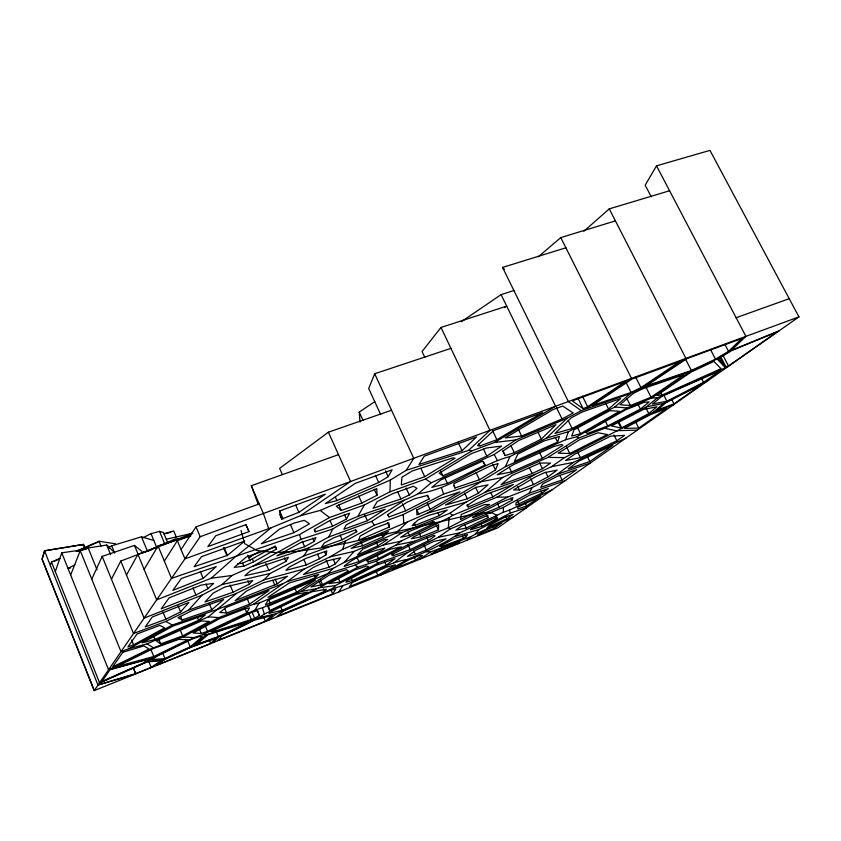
<?xml version="1.0" encoding="UTF-8"?>
<svg xmlns="http://www.w3.org/2000/svg" width="841" height="841" viewBox="0 0 841 841"><rect width="100%" height="100%" fill="white"/><g stroke="black" fill="none" stroke-linecap="round" stroke-linejoin="round"><path stroke-width="1.26" d="M190.055 535.706L158.055 545.977L171.501 578.356L299.533 534.529L329.483 517.541L364.458 504.894L389.961 491.785L390.277 480.106L406.298 470.287L468.605 450.366L472.074 450.765L494.519 442.471L555.575 406.245L501.089 294.623L461.31 321.756M438.487 529.83L438.655 524.679L414.045 536.705L411.375 538.776L420.931 536.821L438.487 529.83L436.342 525.173M152.358 667.155C183.349 645.31 222.14 639.318 254.381 619.565L258.502 617.82L276.447 613.615L333.089 588.216C359.401 582.96 380.868 563.733 407.507 559.391C425.651 552.201 443.869 544.127 459.838 532.837L503.223 512.285L503.454 507.365L529.199 493.173L565.215 480.632M258.502 617.82L264.347 614.014L318.676 587.848L357.845 567.244L375.559 561.399L414.708 541.215L448.264 527.833L449.189 517.604L452.679 515.354L497.084 497.115L535.044 474.387L551.402 466.713L564.584 457.588L653.226 412.332L673.431 404.826M325.961 554.829L326.834 550.876L306.019 558.371L289.157 567.097L285.94 570.356L306.25 564.952L319.527 558.729L325.961 554.829L324.479 551.475M141.992 551.444L134.465 545.42L102.181 556.374L133.519 633.515L165.772 621.436L188.584 610.124L236.5 593.368L264.095 579.785L304.347 568.937L330.135 556.858L342.792 549.236L345.157 541.162L374.424 525.141L403.186 514.566L443.596 494.109L480.968 481.515L505.43 466.65L565.551 439.727L576.947 436.7L627.197 407.927L651.638 398.045L690.924 371.238L717.089 358.97L731.239 350.445L779.165 330.765M84.962 548.048L83.501 544.421L44.52 550.813L42.05 559.17L94.192 690.619L497.935 527.759L798.95 316.899L709.962 150.381L656.516 165.835L645.184 185.178L651.249 196.815M84.815 548.08L83.354 544.453L44.594 550.813L42.134 559.128L94.276 690.577M50.365 565.509L51.49 562.04L59.806 558.403M557.615 442.072L559.444 436.447L543.843 440.999L517.814 454.119L514.366 461.436L557.615 442.072L555.323 437.373M55.296 571.628L61.771 552.831L86.139 549.268M565.551 439.727L568.39 431.759L614.75 407.033L630.508 393.504L641.683 388.048L690.924 371.238M70.676 575.013L80.242 550.582L88.189 547.964L106.723 545.021L114.46 552.516M450.944 348.363L374.687 373.751L368.694 388.479L380.742 414.676M495.486 469.982L498.124 463.549L489.967 466.114L453.835 483.754L454.918 488.001L479.444 479.759L495.486 469.982L492.71 464.137M511.833 500.29L512.978 497.704L501.152 502.298L472.558 517.152L473.02 517.867L499.218 507.26L511.833 500.29L510.75 498.009M505.43 466.65L509.909 456.579L546.545 438.087L568.39 431.759M314.219 541.446L315.932 537.651L300.489 542.697L276.899 555.817L304.621 546.692L314.219 541.446L312.789 538.198M91.753 579.155L102.181 556.374M158.497 546.471L137.935 554.345L156.689 599.864L211.228 578.24L232.053 575.454L252.468 566.392L309.257 547.607L328.768 536.979L332.71 529.042C358.918 511.896 390.729 508.143 418.145 493.73C451.617 489.157 477.772 465.084 509.909 456.579M529.199 493.173L532.027 487.654L557.163 474.313L573.446 462.361L626.009 438.045M111.443 579.176L120.778 561.052L178.586 539.113M246.781 612.858L249.43 607.875L245.288 608.758L219.795 618.577L193.115 633L201.241 633.483L207.527 631.318L246.781 612.858L244.742 608.064M346.45 519.076L349.646 513.178L330.818 520.011L314.671 529.147L315.238 531.848L332.552 526.256L346.45 519.076L344.358 514.398M126.497 575.044L137.935 554.345M51.49 562.04L99.564 682.829L147.879 661.331L153.367 657.473L194.155 637.583L202.597 634.671L255.107 609.967L258.933 603.165L327.969 573.436L333.267 568.316L344.095 562.461L383.191 545.031L402.303 532.469L449.872 513.283L466.051 502.109L485.162 492.258L535.044 474.387M358.077 515.964L364.458 504.894M388.143 476.679L392.116 469.804L355.175 483.407L325.372 503.612L336.926 500.574L378.692 482.503L388.143 476.679L385.472 470.823M144.137 569.41L158.055 545.977M285.929 561.42L288.431 557.289L260.079 566.718L250.019 571.186L244.836 575.77L268.836 570.324L285.929 561.42L284.416 557.94M406.298 470.287L413.73 458.313L374.687 373.751M164.342 561.115L177.335 540.679L190.865 535.843M332.689 593.914L335.864 589.047L328.085 591.023L283.701 610.923L277.204 616.285L332.689 593.914L331.112 590.34M120.778 561.052L144.116 618.124L202.061 595.102L222.024 584.579L270.108 573.467L303.738 556.006L309.257 547.607M181.046 549.53L196.027 526.865L259.207 503.906M338.702 591.99L342.918 585.746M94.192 690.619L200.19 536.705L798.95 316.899M465.777 537.042L467.575 534.624L454.907 538.335L439.633 546.398L441.977 546.482L463.402 538.398L465.777 537.042L464.758 534.823M419.323 559.475L430.76 551.864L470.876 536.716L475.333 534.172L478.907 529.557L510.277 513.094L526.455 507.785M504.547 307.596L506.713 306.135L440.989 327.454L422.056 351.527L424.831 357.414M324.658 591.265L326.329 589.31L311.864 591.759L273.262 610.545L268.868 613.394L282.134 610.324L324.658 591.265L323.617 588.879M180.594 611.912L188.899 602.45L152.284 617.01L145.23 626.923L165.919 619.186L180.594 611.912L178.092 605.877M333.089 588.216L335.401 585.588L378.723 562.724L407.706 552.432L438.434 537.262L450.187 528.957L503.454 507.365M335.307 563.869L340.721 557.741L327.328 560.852L313.188 567.475L303.506 574.508L329.209 567.181L335.307 563.869L333.225 559.17M188.584 610.124L202.061 595.102M344.095 562.461L354.166 551.37L395.911 533.099L402.303 532.469M249.378 584.169L252.731 580.511L224.642 587.102L213.162 593.136L204.994 601.977L233.094 592.19L249.378 584.169L247.853 580.595M210.786 643.407L215.328 638.582L191.695 646.908L165.498 659.029L155.858 665.557L210.786 643.407L209.777 641M213.172 642.619L218.261 637.257M264.095 579.785L270.108 573.467M383.139 536.831L388.479 531.512L357.362 544.663L351.181 548.364L362.66 545.788L383.139 536.831L381.604 533.436M315.417 577.641L318.655 574.435L289.43 582.887L267.974 597.278L271.412 596.584L315.417 577.641L314.366 575.244M541.299 439.097L556.017 424.694L518.75 440.495L502.971 451.07L505.094 455.591L514.293 452.731L541.299 439.097L537.904 432.085M395.911 533.099L407.401 521.956L427.312 513.178L481.084 481.756L502.697 477.425L547.943 457.42L578.513 438.108L604.711 428.3L646.298 406.918L657.578 397.73L727.854 366.697M546.545 438.087L567.076 418.208L581.278 410.66L630.508 393.504M486.981 528.095L495.076 520.264L496.81 515.302L492.584 512.999L482.934 513.073L468.458 515.197L349.972 542.403L323.217 547.628L297.882 551.297L275.27 552.59L256.904 550.477L244.689 543.685L241.01 530.524M728.506 351.338L741.899 338.45L686.824 358.676L646.098 385.935L691.386 370.492L715.491 359.191L728.506 351.338L724.889 344.39M731.239 350.445L745.914 336.368L656.516 165.835M462.066 450.713L476.542 436.952L424.327 456.158L418.944 464.463L462.066 450.713L458.156 442.398M468.605 450.366L489.946 430.34L440.989 327.454M207.906 588.721L213.688 583.339L201.115 585.126L169.167 597.825L161.22 608.81L195.942 595.039L207.906 588.721L205.898 583.938M222.024 584.579L232.053 575.454M203.186 578.366L216.2 566.592L181.414 578.44L172.847 590.371L203.186 578.366L200.232 571.354M211.228 578.24L235.406 556.71M583.885 231.222L609.252 208.873L669.583 190.76M466.66 540.374L470.876 536.716M608.558 409.052L620.7 398.539L582.319 411.953L571.281 417.809L554.997 433.441L572.101 428.511L608.558 409.052L605.667 403.217M211.806 609.736L223.664 599.496L192.694 610.356L178.019 617.62L182.034 620.017L211.806 609.736L209.272 603.712M538.282 256.831L560.768 237.593L615.423 220.889M478.319 493.173L488.043 484.837L475.785 487.37L445.509 505.01L467.375 498.818L478.319 493.173L475.596 487.37M236.5 593.368L208.305 616.873L147.028 643.87L128.946 648.695L120.999 651.691L80.242 550.582M648.789 413.635L656.832 406.781L643.323 409.535L611.386 425.935L621.078 428.111L648.789 413.635L645.846 407.78M409.304 494.95L417.02 488.379L413.404 486.277L392.305 493.856L377.21 501.593L373.089 508.321L400.947 498.976L409.304 494.95L406.098 487.959M653.226 412.332L663.749 403.407L707.586 380.899M485.162 492.258L502.697 477.425M418.145 493.73L431.202 482.766L494.193 454.455L515.754 439.959L567.076 418.208M190.192 646.834L202.292 636.721L199.191 636.658L191.895 639.171L156.71 656.337L151.948 659.67L164.962 658.514L190.192 646.834L187.68 640.768M265.378 621.215L272.326 615.402L253.288 620.553L222.224 635.764L217.766 640.411L265.378 621.215L263.338 616.442M192.074 646.487L206.14 634.766L254.381 619.565M268.321 620.374L276.447 613.615M227.48 555.375L244.72 541.036L201.441 556.689L194.113 566.718L227.48 555.375L224.095 547.438M640.4 409.104L649.115 401.966L644.406 402.25L625.347 409.956L586.03 432.453L587.186 433.588L607.728 425.903L640.4 409.104L638.046 404.426M236.489 556.132L271.107 527.801L300.447 515.712L320.221 510.424L390.277 480.106M198.655 620.259L205.351 614.866L173.078 626.072L142.36 642.818L155.049 639.465L198.655 620.259L197.151 616.653M255.107 609.967L262.413 607.791L300.941 591.507L328.715 573.436L355.091 565.099L395.953 545.126L401.031 541.141L449.189 517.604M386.166 565.331L395.007 558.603L375.938 565.394L347.491 580.395L345.882 582.172L352.284 580.574L386.166 565.331L384.568 561.777M394.03 562.745L407.706 552.432M391.538 410.25L328.4 432.19L279.632 468.384L282.24 474.303M277.204 583.875L287.464 576.253L263.075 582.887L246.592 590.992L235.102 600.653L277.204 583.875L275.154 579.113M547.975 476.868L557.11 470.098L544.421 472.684L535.233 476.994L513.588 489.904L519.444 489.998L533.478 484.574L547.975 476.868L545.735 472.211M128.946 648.695L172.352 624.989L217.945 609.199L283.154 583.559L287.128 581.583L304.347 568.937M428.332 540.7L435.102 535.885L433.872 535.275L414.329 543.076L391.507 554.839L393.199 555.68L410.198 549.657L428.332 540.7L426.744 537.22M541.699 493.289L548.353 488.589L529.546 495.16L516.143 502.529L515.806 505.21L541.699 493.289L540.616 491.039M616.863 440.8L624.527 435.396L610.671 436.132L574.624 454.235L565.457 460.542L580.427 457.662L616.863 440.8L613.962 434.955M145.293 662.172L150.203 658.724L110.034 669.741L101.877 681.483L145.293 662.172L144.316 659.764M506.808 518.823L513.115 514.377L505.22 516.984L489.998 524.963L488.137 527.275L506.808 518.823L505.693 516.458M562.072 479.969L576.684 469.667L557.268 476.279L542.582 484.059L540.752 487.37L562.072 479.969L559.791 475.27M493.856 528.537L501.793 522.955L482.061 531.88L477.467 535.139L493.856 528.537L492.837 526.35M526.613 506.051L540.279 496.442L517.614 507.249L517.94 508.889L526.613 506.051L524.942 502.529M589.793 461.551L612.847 445.352L578.923 461.036L568.222 468.847L589.793 461.551L587.512 456.884M249.546 604.206L269.004 590.54L226.24 607.381L219.806 612.448L226.628 613.005L249.546 604.206L247.002 598.224M703.539 382.361L720.317 370.587L661.878 396.384L652.395 404.069L666.892 401.189L703.539 382.361L701.163 377.735M638.761 428.069L666.471 408.621L650.997 414.371L624.327 428.363L638.761 428.069L635.859 422.266M673.946 403.89L702.035 384.2L665.988 402.692L657.242 410.093L673.946 403.89L671.591 399.233M728.485 365.982L777.158 331.88L731.733 350.529L718.319 358.613L725.867 366.697L728.485 365.982L723.071 355.554M542.424 468.71L550.55 463.044L539.954 463.086L512.18 475.365L501.057 484.647L532.143 473.536L542.424 468.71L539.617 462.897M61.771 552.831L108.563 669.751L153.377 647.791L182.949 637.068L218.944 617.578L253.414 604.322L283.154 583.559M439.307 515.628L447.317 510.035L427.88 515.638L418.061 519.959L412.132 525.583L415.254 525.31L439.307 515.628L437.814 512.39M298.881 512.327L325.341 494.161L279.506 511.044L281.735 519.086L298.881 512.327L295.738 505.189M651.029 397.215L683.975 374.687L642.682 388.805L633.326 393.367L620.027 404.731L630.393 405.551L651.029 397.215L646.308 387.848M300.447 515.712L350.592 481.494L328.4 432.19M151.18 667.397L161.136 660.648L146.944 661.962L101.824 682.04L100.3 684.238L135.664 673.652L151.18 667.397L148.72 661.352M486.802 456.116L501.625 446.098L486.75 447.948L471.349 453.656L439.212 473.136L442.892 475.838L486.802 456.116L483.48 449.094M360.032 422.003L359.233 412.09L374.76 401.651M640.947 387.606L679.854 361.493L631.948 379.091L592.274 405.541L631.055 392.442L640.947 387.606L635.67 377.125M641.683 388.048L685.92 358.392L609.252 208.873M587.649 406.739L625.862 381.204L572.311 400.884L583.139 408.705L587.649 406.739L582.456 396.206M586.555 408.369L631.496 378.376L560.768 237.593M415.559 560.148L422.487 555.523L419.617 555.502L408.337 560.106L392.221 569.546L415.559 560.148L413.972 556.647M377.851 545.893L387.68 539.396L384.295 539.764L362.828 549.162L357.404 554.997L377.851 545.893L376.232 542.308M254.728 618.366L259.291 615.381L257.609 610.598L251.922 612.301L211.154 631.465L213.856 631.57L254.728 618.366L252.174 612.364M296.631 592.264L315.333 580.059L268.174 600.148L265.378 604.847L296.631 592.264L295.086 588.711M433.525 523.628L435.228 522.524L433.683 521.567L410.271 531.028L400.726 537.262L409.451 535.402L433.525 523.628L432.463 521.325M367.422 520.726L385.178 509.236L359.969 517.762L346.25 524.826L343.874 529.241L367.422 520.726L364.826 514.955M328.768 536.979L371.659 521.42L404.363 500.374M542.361 458.292L562.892 445.267L561.725 444.384L553.977 446.466L513.693 464.505L497.157 474.723L511.549 471.917L542.361 458.292L539.544 452.447M424.694 476.679L455.065 458.156L452.71 457.935L412.279 470.918L401.903 477.257L401.315 485.026L424.694 476.679L420.899 468.469M389.961 491.785L425.535 479.055L472.074 450.765M492.784 496.894L513.441 484.469L486.203 494.266L475.859 499.596L466.892 505.735L468.258 506.955L492.784 496.894L490.639 492.353M496.905 439.706L542.582 412.563L493.614 430.571L477.467 445.604L480.032 445.93L496.905 439.706L492.416 430.287M377.84 575.191L395.428 564.847L386.345 567.139L352.453 582.393L349.435 586.64L377.84 575.191L376.242 571.628M430.108 509.362L460.048 491.817L439.16 498.745L416.863 510.014L416.884 514.86L430.108 509.362L427.459 503.601M381.068 574.897L407.507 559.391M580.532 433.714L619.659 411.281L609.872 410.681L574.035 429.783L571.68 436.048L580.532 433.714L577.105 426.702M293.94 532.647L309.488 523.785L304.274 520.327L294.171 523.081L279.401 529.178L261.309 543.77L293.94 532.647L290.418 524.605M258.797 551.864L248.673 557.551L251.154 556.753M237.719 563.764L242.544 563.197L252.311 558.866L275.238 545.998L276.542 549.026L253.604 561.862L243.827 566.203L234.197 567.381L246.308 556.984L275.596 546.892L276.542 549.026M252.468 566.392L300.952 539.354L332.71 529.042M356.731 531.722L355.144 529.977L334.024 537.662L324.416 542.876L321.451 547.134L342.119 539.743L356.731 531.722L355.659 529.325M133.572 644.858L164.668 627.859L159.822 625.42L137.03 633.967L127.885 647.002L133.572 644.858L131.606 640.001M182.665 635.912L209.388 621.425L201.335 620.994L156.226 640.863L160.694 643.859L182.665 635.912L180.163 629.846M562.04 418.944L573.194 412.994L562.745 406.056L552.821 409.714L505.199 437.909L521.641 436.048L562.04 418.944L556.311 407.191M426.324 549.982L446.056 538.86L433.42 541.53L415.654 550.308L407.517 556.385L415.317 554.471L426.324 549.982L424.158 545.241M322.46 584.621L348.384 570.965L346.45 569.609L329.146 575.107L310.844 586.976L322.46 584.621L320.358 579.817M340.016 582.109L368.852 566.876L366.644 566.056L354.923 569.935L329.073 583.528L340.016 582.109L338.45 578.555M482.019 526.403L497.378 518.329L496.863 516.942L472.852 527.927L470.466 529.735L482.019 526.403L480.926 524.048M448.264 527.833L507.701 497.073L532.027 487.654M189.13 534.739L192.547 532.973M378.461 558.624L401.315 546.829L390.287 549.173L366.676 560.705L368.148 562.009L378.461 558.624L376.905 555.144M74.912 564.795L67.995 568.379L70.549 567.969M108.279 547.596L111.727 545.82L141.477 536.81L153.84 540.511M143.033 537.735L150.991 533.646L159.527 531.354L163.459 532.479L167.979 543.318M361.914 503.023L377.01 495.254L376.81 488.579L336.232 506.156L341.246 510.476L361.914 503.023L358.697 495.885M405.656 510.813L429.099 498.934L427.596 495.412L414.214 498.881L406.413 502.634L387.638 514.66L389.005 516.91L405.656 510.813L402.408 503.717M569.778 453.467L607.391 434.545L598.109 432.779L579.775 439.654L558.224 453.225L569.778 453.467L566.371 446.455M485.005 465.062L482.587 461.162L440.737 479.98L431.832 487.36L447.391 483.449L485.005 465.062L483.323 461.509M358.897 561.662L381.993 550.361L384.768 548.153C370.849 551.244 353.672 557.446 344.137 566.308L358.897 561.662L356.794 556.942M218.355 636.711L248.684 621.846L208.253 634.608L196.405 644.437L218.355 636.711L215.843 630.708M153.766 656.516L188.058 639.791L178.523 639.423L153.798 648.39L116.352 666.734L153.766 656.516L150.802 649.241M269.719 610.671L307.69 592.18L296.421 594.24L268.489 606.046L269.719 610.671L267.659 605.867M503.223 512.285L509.488 510.109L552.253 489.714M466.229 528.022L487.948 517.73L487.833 515.386L461.688 526.003L455.79 530.114L466.229 528.022L464.621 524.563M475.333 534.172L513.325 516.984M662.14 395.081L721.021 368.673L713.862 361.399L691.228 372.016L657 395.323L662.14 395.081L660.364 391.58M76.457 551.128L99.038 541.247L115.49 543.801M53.782 561.441L59.785 558.823M76.584 551.475L98.187 542.024M143.475 552.726L175.611 538.787L177.903 539.396M389.457 526.96L358.665 540.206L360.116 536.043L374.592 528.148L388.805 522.902L389.457 526.96L387.47 522.576M342.792 549.236L407.401 521.956M160.915 545.546L192.358 533.499M271.107 527.801L184.946 558.845L177.335 540.679M249.02 531.628L207.853 546.597L215.738 535.759L245.866 524.647L249.02 531.628L246.056 524.731M736.138 317.719L789.215 298.692M303.738 556.006L345.157 541.162M80.925 545.315L83.501 544.421M258.324 504.642L251.312 485.72L338.513 454.645M557.163 474.313L590.256 463.086M501.089 294.623L513.904 290.534M581.278 410.66L568.358 401.546L502.571 267.417L565.898 247.801M142.486 552.653L151.17 550.046M97.945 685.173L135.79 673.841L133.341 667.765M455.065 536.505L478.907 529.557M287.128 581.583L333.267 568.316M427.312 513.178L466.051 502.109M163.638 533.762L173.73 530.976L176.253 537.021M165.803 533.657L170.839 532.269M108.563 669.751L153.367 657.473M166.276 539.218L192.747 533.215M330.135 556.858L354.166 551.37M383.191 545.031L401.031 541.141M395.953 545.126L414.708 541.215M253.414 604.322L258.933 603.165M438.434 537.262L459.838 532.837M646.298 406.918L663.749 403.407M551.402 466.713L573.446 462.361M300.941 591.507L316.248 588.753M76.321 551.36L78.907 550.981M318.676 587.848L335.401 585.588M494.519 442.471L515.754 439.959M147.879 661.331L163.007 659.933M651.638 398.045L657.578 397.73M618.345 430.634L637.278 430.161M497.084 497.115L507.701 497.073M327.969 573.436L328.715 573.436M547.943 457.42L564.584 457.588M426.156 551.78L430.76 551.864M202.597 634.671L206.14 634.766M182.949 637.068L194.155 637.583M208.305 616.873L218.944 617.578M614.75 407.033L627.197 407.927M604.711 428.3L617.483 430.991M375.559 561.399L378.723 562.724M165.772 621.436L172.352 624.989M147.028 643.87L153.377 647.791M425.535 479.055L431.202 482.766M449.872 513.283L452.679 515.354M320.221 510.424L329.483 517.541M355.091 565.099L357.845 567.244M576.947 436.7L578.513 438.108M502.571 267.417L504.337 269.246M717.089 358.97L725.1 367.454L719.686 357.015M448.978 527.633L450.187 528.957M371.659 521.42L374.424 525.141M494.193 454.455L497.378 460.479M720.443 356.237L725.867 366.697M710.698 349.919L715.491 359.191M685.394 358.813L691.386 370.492M663.948 395.386L666.892 401.189M625.757 381.867L631.055 392.442M626.892 398.55L630.393 405.551M618.86 422.035L621.751 427.838M618.198 422.308L621.078 428.111M605.404 421.204L607.728 425.903M577.946 398.161L583.139 408.705M568.106 420.342L572.101 428.511M577.567 451.796L580.427 457.662M518.235 428.952L521.641 436.048M529.357 467.712L532.143 473.536M530.703 478.792L533.478 484.574M510.908 445.646L514.293 452.731M502.855 450.902L505.094 455.591M509.31 467.218L511.549 471.917M517.783 486.508L519.444 489.998M517.499 500.7L519.097 504.074M478.907 443.564L480.032 445.93M497.62 503.864L499.218 507.26M476.122 472.684L479.444 479.759M486.865 515.417L487.948 517.73M464.674 493.036L467.375 498.818M467.197 504.663L468.258 506.955M453.825 485.646L454.918 488.001M444.647 477.541L447.391 483.449M440.716 471.149L442.892 475.838M462.298 536.011L463.402 538.398M427.449 495.37L429.099 498.934M440.947 544.243L441.977 546.482M416.758 509.688L418.871 514.303M419.323 533.31L420.931 536.821M414.256 523.144L415.254 525.31M397.761 491.985L400.947 498.976M359.233 412.09L363.049 420.437M407.885 531.954L409.451 535.402M413.698 550.897L415.317 554.471M408.106 545.042L410.198 549.657M375.433 475.323L378.692 482.503M387.922 514.524L389.005 516.91M374.308 489.294L377.01 495.254M392.148 553.336L393.199 555.68M361.136 542.382L362.66 545.788M367.107 559.675L368.148 562.009M335.349 497.052L336.926 500.574M338.639 504.621L341.246 510.476M340.006 534.981L342.119 539.743M329.956 520.411L332.552 526.256M351.233 578.198L352.284 580.574M314.198 529.483L315.238 531.848M326.108 560.138L329.209 567.181M317.572 554.272L319.527 558.729M302.255 541.289L304.621 546.692M319.275 581.615L320.852 585.22M303.822 559.391L306.25 564.952M279.412 510.466L283.07 518.834M279.643 514.303L281.735 519.086M251.312 485.72L263.38 513.504L268.594 528.306M265.84 563.396L268.836 570.324M272.726 580.322L274.776 585.084M280.589 606.739L282.134 610.324M252.311 558.866L253.604 561.862M268.784 599.801L270.318 603.375M247.674 555.207L250.103 560.863M242.544 563.197L243.827 566.203M257.23 610.555L259.291 615.381M223.538 547.743L226.912 555.68M248.431 612.532L251.491 619.733M230.066 585.063L233.094 592.19M196.027 526.865L200.19 536.705M224.589 608.169L226.628 613.005M192.957 587.901L195.942 595.039M205.53 626.545L207.527 631.318M159.527 531.354L164.542 543.36M199.243 628.679L201.241 633.483M150.991 533.646L157.015 548.153M180.542 616.421L182.034 620.017M141.477 536.81L147.469 551.307M162.944 611.975L165.919 619.186M134.465 545.42L138.439 555.071M158.707 639.034L160.694 643.859M162.471 652.437L164.962 658.514M153.567 635.838L155.049 639.465M111.727 545.82L114.702 553.105M107.942 546.082L108.931 548.5M106.723 545.021L110.655 554.661M99.038 541.247L101.015 546.103M88.189 547.964L97.03 569.809M133.214 667.575L135.653 673.883M44.52 550.813L98.008 685.152M441.504 487.78L443.596 494.109M262.413 607.791L264.347 614.014M299.533 534.529L300.952 539.354M509.488 510.109L510.277 513.094M403.186 514.566L403.827 522.955M461.278 514.461L460.469 519.612L489.641 504.495L484.279 504.621L461.278 514.461M122.839 652.238L112.578 666.966L149.162 649.031L143.885 645.899L122.839 652.238M459.67 541.562L457.388 543.58L430.907 554.251L437.352 549.993L459.67 541.562"/></g></svg>
